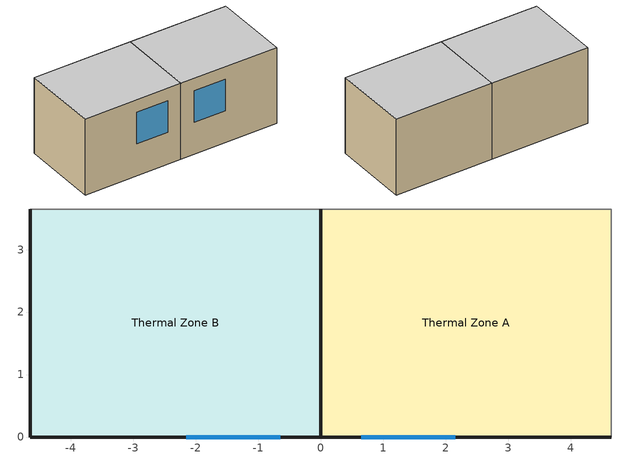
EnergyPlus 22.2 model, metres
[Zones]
Thermal Zone A
 floor adiabatic (Interior Floor): 4.65,3.65 4.65,0 0,0 0,3.65 z-0.01
 wall outside (ASHRAE 189.1-2009 ExtWall Mass ClimateZone 3): 0,0 4.65,0 z-0.01:3.65
 wall outside (Interior Wall): 0,3.65 0,0 z0:3.65
 wall adiabatic (Interior Wall): 4.65,0 4.65,3.65 0,3.65 z-0.01:3.65; 0,3.65 0,0 z-0.01:0
 window (ASHRAE 189.1-2009 ExtWindow ClimateZone 4): 0.65,0 2.15,0 z1.54:3.04
 ceiling adiabatic (Interior Ceiling 1): 4.65,0 4.65,3.65 0,3.65 0,0 z3.65
Thermal Zone B
 floor adiabatic (Interior Floor): 0,3.65 0,0 -4.65,0 -4.65,3.65 z-0.01
 wall outside (ASHRAE 189.1-2009 ExtWall Mass ClimateZone 3): -4.65,0 0,0 z-0.01:3.65; -4.65,3.65 -4.65,0 / 0,0 0,3.65 z-0.01:3.64
 wall adiabatic (Interior Wall): 0,3.65 -4.65,3.65 z-0.01:3.65; -4.65,3.65 -4.65,0 z3.64:3.65
 window (ASHRAE 189.1-2009 ExtWindow ClimateZone 4): -2.15,0 -0.65,0 z1.54:3.04
 ceiling adiabatic (Interior Ceiling 1): 0,0 0,3.65 -4.65,3.65 -4.65,0 z3.65
[Building]
Single Sided Demo Building: Loads convergence tolerance value=0.04; Maximum number of warmup days=25; Minimum number of warmup days=6; North axis=0; Solar distribution=FullInteriorAndExterior; Temperature convergence tolerance value=0.4; Terrain=Suburbs
[Site:GroundTemperature:BuildingSurface]
19.905, 19.922, 19.91, 19.932, 19.949, 20.038, 20.327, 20.062, 20.443, 20.088, 19.986, 19.948
[Site:Location]
San Francisco Intl Ap_CA_USA Design_Conditions: Elevation=2; Latitude=37.62; Longitude=-122.4; Time zone=-8
[SizingPeriod:DesignDay] Barometric pressure=101265; Day of month=21; Daylight saving time indicator=No; Humidity condition type=WetBulb; Rain indicator=No; Snow indicator=No; Solar model indicator=ASHRAEClearSky
Name | Daily dry bulb temperature range | Day type | Maximum dry bulb temperature | Month | Sky clearness | Wetbulb or dewpoint at maximum dry bulb | Wind direction | Wind speed
SAN_FRANCISCO Ann Clg 1% Condns DB=>MWB | 9 | SummerDesignDay | 25.6 | 9 | 1 | 16.6 | 310 | 5.8
SAN_FRANCISCO Ann Htg 99% Condns DB | 0 | WinterDesignDay | 4.4 | 1 | 0 | 4.4 | 140 | 2.4
[Construction]
ASHRAE 189.1-2009 ExtWall Mass ClimateZone 3: 1IN Stucco, 8IN Concrete HW, Wall Insulation [36], 1/2IN Gypsum
ASHRAE 189.1-2009 ExtWindow ClimateZone 4: Theoretical Glass [202]
Interior Ceiling 1: M11 100mm lightweight concrete, F05 Ceiling air space resistance, F16 Acoustic tile
Interior Floor: F16 Acoustic tile, F05 Ceiling air space resistance, M11 100mm lightweight concrete
Interior Wall: G01a 19mm gypsum board, F04 Wall air space resistance, G01a 19mm gypsum board
[Material] Thermal absorptance=0.9
Name | Conductivity | Density | Roughness | Solar absorptance | Specific heat | Thickness | Visible absorptance
1/2IN Gypsum | 0.16 | 784.9 | Smooth | 0.4 | 830 | 0.0127 | 0.4
1IN Stucco | 0.6918 | 1858 | Smooth | 0.92 | 837 | 0.0253 | 0.92
8IN Concrete HW | 1.7296 | 2243 | MediumRough | 0.65 | 837 | 0.2033 | 0.65
F16 Acoustic tile | 0.06 | 368 | MediumSmooth | 0.3 | 590 | 0.0191 | 0.3
G01a 19mm gypsum board | 0.16 | 800 | MediumSmooth | 0.4 | 1090 | 0.019 | 0.4
M11 100mm lightweight concrete | 0.53 | 1280 | MediumRough | 0.5 | 840 | 0.1016 | 0.5
Wall Insulation [36] | 0.0432 | 91 | MediumRough | 0.5 | 837 | 0.0566 | 0.5
[Material:AirGap]
Name | Thermal resistance
F04 Wall air space resistance | 0.15
F05 Ceiling air space resistance | 0.18
[WindowMaterial:Glazing]
Theoretical Glass [202]: Back side infrared hemispherical emissivity=0.9; Back side solar reflectance at normal incidence=0; Back side visible reflectance at normal incidence=0; Conductivity=0.0192; Dirt correction factor for solar and visible transmittance=1; Front side infrared hemispherical emissivity=0.9; Front side solar reflectance at normal incidence=0.7175; Front side visible reflectance at normal incidence=0.6308; Infrared transmittance at normal incidence=0; Optical data type=SpectralAverage; Solar diffusing=No; Solar transmittance at normal incidence=0.2325; Thickness=0.003; Visible transmittance at normal incidence=0.3192
[Zone] Multiplier=1; Part of total floor area=Yes
Thermal Zone A; Thermal Zone B
[ZoneVentilation:WindandStackOpenArea] Opening area=0.5; Opening effectiveness=Autocalculate; Effective angle=0
Name | Zone or space | Opening area fraction schedule
ZoneVentilation:WindandStackOpenArea 1 | Thermal Zone A
ZoneVentilation:WindandStackOpenArea 2 | Thermal Zone B | Nat Vent Sched
[Schedule:Compact]
Nat Vent Sched: Through: 12/31, For: AllDays, Until: 13:00, 1, Until: 24:00, 0
